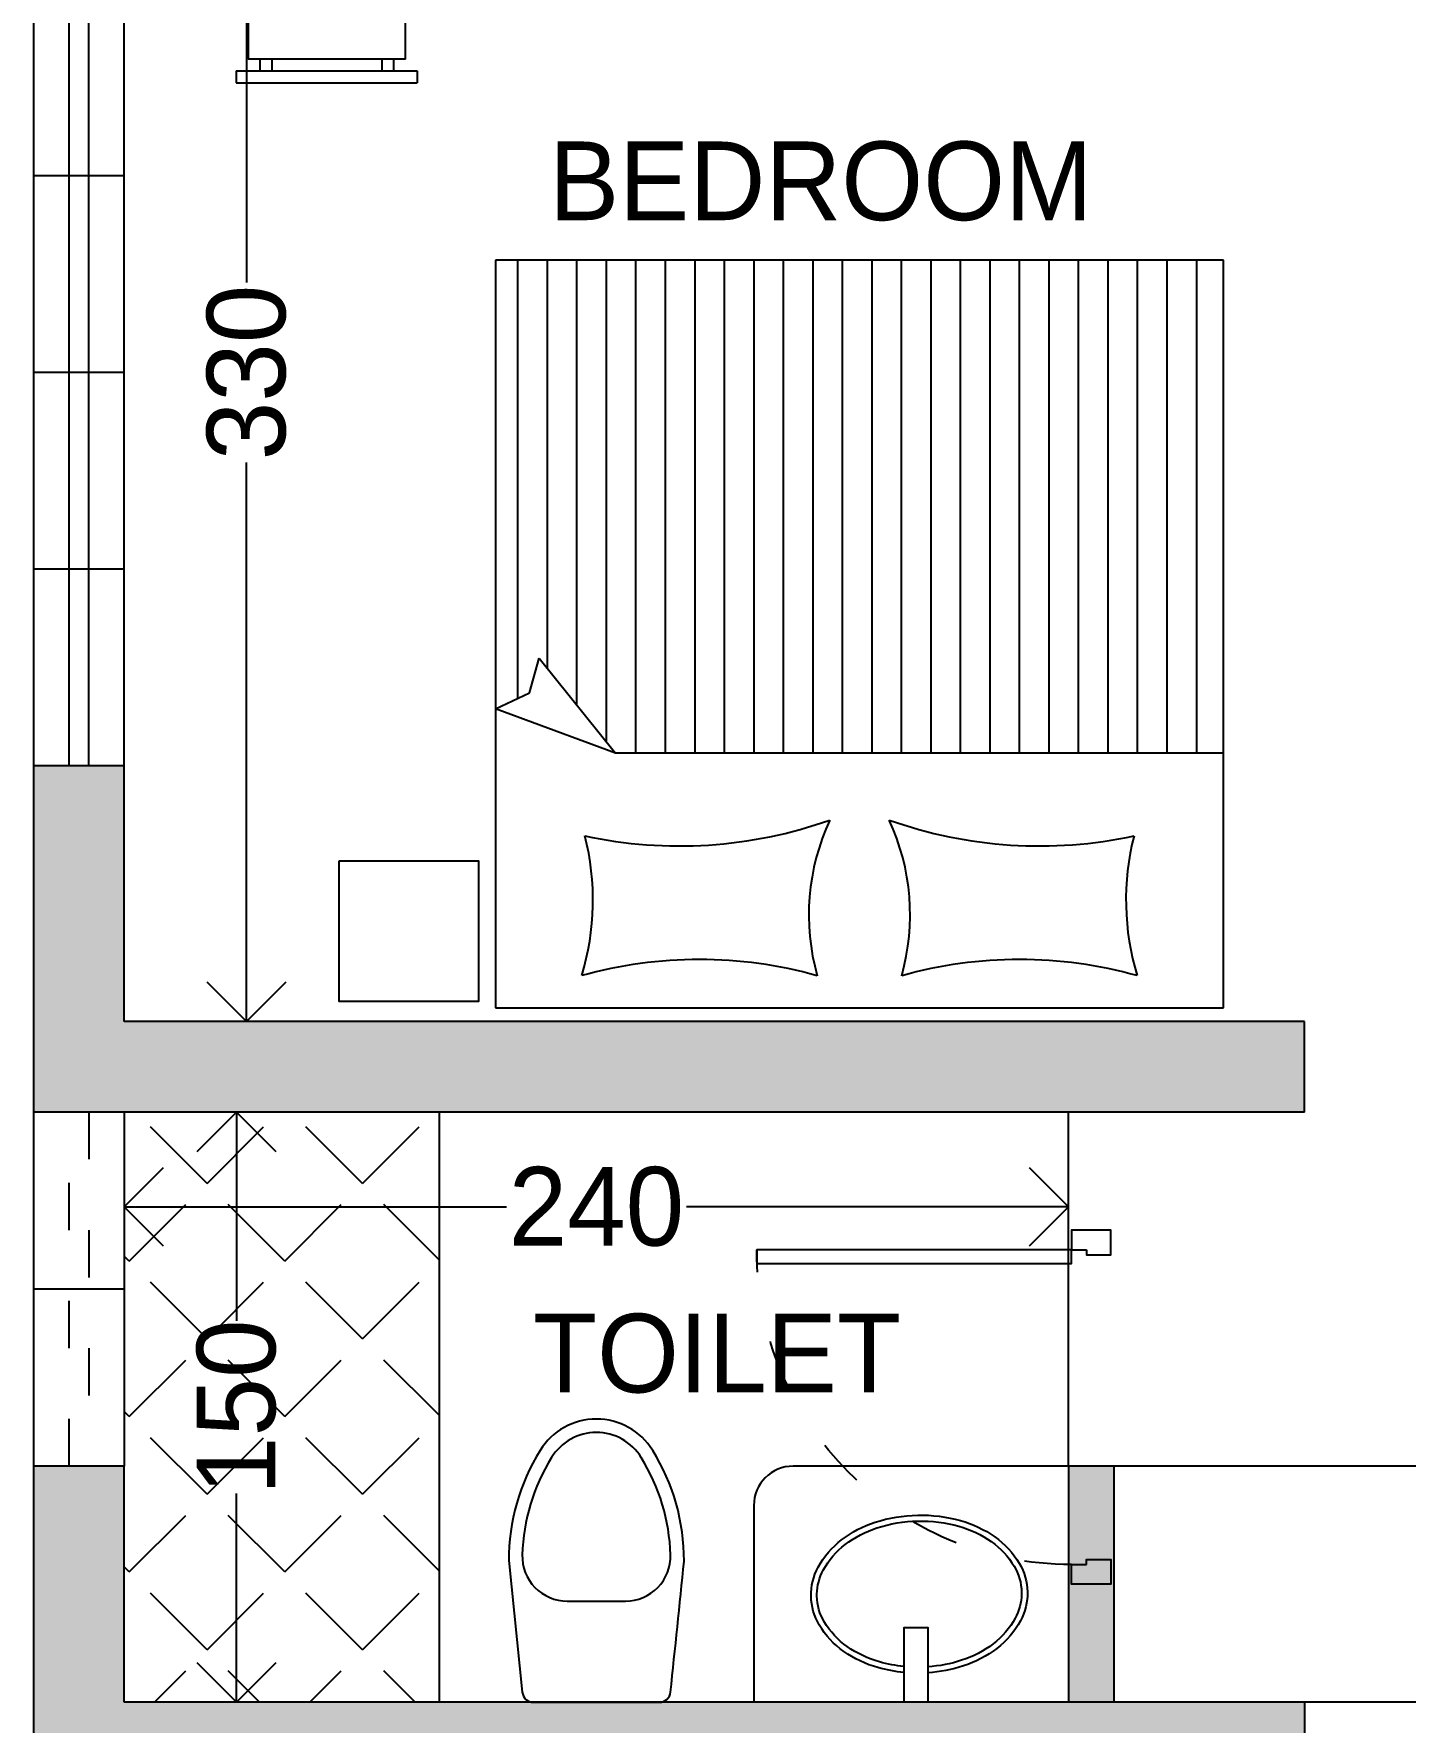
# Model space of a CAD drawing. Header units: inches. Extents: x -706 to 45253, y -3984 to 13819.
# Drawn here: x 29532.6 to 29881.2, y 6432.6 to 6861.8 of the extents above; entities that cross this region are included whole.
import ezdxf

# ---------------------------------------------------------------- set-up
doc = ezdxf.new("R2010")
doc.units = ezdxf.units.IN
doc.header["$PDMODE"] = 99
doc.header["$PDSIZE"] = 0.2
doc.linetypes.add('ACAD_ISO03W100', pattern=[30, 12, -18])
for name, color, linetype in [('BC-FURNITURE', 8, 'Continuous'), ('BC-GREYCOLOR', 8, 'Continuous'), ('BC-Hatch', 8, 'Continuous'), ('BC-JOINARY', 27, 'Continuous'), ('BC-WALLS', 1, 'Continuous'), ('BC-WHITECOLOR', 7, 'Continuous'), ('FUR', 8, 'Continuous')]:
    doc.layers.add(name, color=color, linetype=linetype)
doc.styles.add('BC-1IN100-1', font='FreeSans.ttf', dxfattribs={"height": 20})
doc.styles.add('style2', font='FreeSans.ttf')
doc.dimstyles.new('BC-1IN100-1', dxfattribs={"dimtxt": 20, "dimasz": 20, "dimexe": 0.18, "dimexo": 0.0625, "dimgap": 1, "dimtad": 0, "dimtoh": 1, "dimdec": 1, "dimzin": 12, "dimdsep": 46, "dimtxsty": 'BC-1IN100-1', "dimblk": 'OPEN90', "dimcen": 0.09, "dimse1": 1, "dimse2": 1, "dimclrd": 256, "dimclre": 256, "dimclrt": 7, "dimadec": 0, "dimazin": 0, "dimtfac": 1, "dimtdec": 1, "dimtofl": 0, "dimtmove": 1, "dimatfit": 3, "dimldrblk": 'OPEN90', "dimfxl": 0, "dimtolj": 1, "dimtzin": 0, "dimlwd": -1, "dimarcsym": 0})

# ---------------------------------------------------------------- blocks, each defined once
blk = doc.blocks.new('chair- 1')
at = {"layer": 'BC-FURNITURE'}
for p, q in [((119.5, -460.5), (73.5, -460.5)), ((73.5, -463.5), (73.5, -460.5)), ((119.5, -463.5), (73.5, -463.5)), ((79.5, -466.5), (79.5, -463.5)), ((82.5, -466.5), (82.5, -463.5)), ((110.5, -466.5), (110.5, -463.5)), ((113.5, -466.5), (113.5, -463.5)), ((119.5, -463.5), (119.5, -460.5)), ((76.5, -466.5), (76.5, -501.5)), ((76.5, -466.5), (116.5, -466.5)), ((116.5, -501.5), (116.5, -466.5))]:
    blk.add_line(p, q, dxfattribs=at)
blk.add_arc((96.5, -464), 42.5, 241.9275, 298.0725, dxfattribs=at)
blk = doc.blocks.new('_Open90')
at = {"color": 0, "linetype": 'ByBlock', "lineweight": -2}
for p, q in [((-0.5, 0.5), (0, 0)), ((0, 0), (-1, 0)), ((0, 0), (-0.5, -0.5))]:
    blk.add_line(p, q, dxfattribs=at)
blk = doc.blocks.new('*D658')
at = {"layer": 'BC-Hatch'}
for p, q in [((29586.71, 6920.7), (29586.71, 6798.6)), ((29586.71, 6630.7), (29586.71, 6752.79))]:
    blk.add_line(p, q, dxfattribs=at)
at = {"layer": 'Defpoints', "color": 0}
for p in [(29586.71, 6940.7), (29645.62, 6940.7), (29645.62, 6610.7)]:
    blk.add_point(p, dxfattribs=at)
at = {"layer": 'BC-Hatch', "xscale": 20, "yscale": 20, "zscale": 20}
for p, rotation in [((29586.71, 6940.7), 90), ((29586.71, 6610.7), 270)]:
    blk.add_blockref('_Open90', p, dxfattribs=dict(at, rotation=rotation))
at = {"layer": 'BC-Hatch', "color": 7, "insert": (29586.71, 6775.7), "char_height": 20, "attachment_point": 5, "rotation": 90, "style": 'BC-1IN100-1'}
blk.add_mtext('\\A1;330', dxfattribs=at)
blk = doc.blocks.new('02 GROUND FLOOR$0$wc-wh')
at = {"color": 0, "linetype": 'ByBlock'}
for points in [[(315, 195), (22.4, 164.8, 0.384412), (0, 139.9), (0, -140, 0.383904), (22.4, -164.9, 0.001434), (313.7, -194.9, 0.140641), (560.2, -125.2, 0.259738), (630, 0, 0.259738), (560.2, 125.2, 0.139471)], [(225, 64.9), (225, -64.9, 0.422961), (328, -164.8, 0.13189), (544.4, -99.7, 0.259738), (600, 0, 0.259738), (544.4, 99.7, 0.13189), (328, 164.8, 0.422961)]]:
    blk.add_lwpolyline(points, format="xyb", close=True, dxfattribs=at)
blk.add_arc((316.2, -170), 25, 264.2811, 270.16, dxfattribs=at)
blk = doc.blocks.new('A$C6E117E9E')
at = {"xscale": -1, "rotation": 30.00000247440961}
blk.add_blockref('02 GROUND FLOOR$0$wc-wh', (563.6, 388.6), dxfattribs=at)
blk = doc.blocks.new('GOBIND DOOR 7')
at = {"layer": 'BC-Hatch', "linetype": 'ACAD_ISO03W100'}
blk.add_arc((33263.53, 16175.5), 80, 0, 90, dxfattribs=at)
at = {"layer": 'BC-JOINARY'}
blk.add_lwpolyline([(33263.53, 16175.5), (33263.53, 16255.5), (33267.03, 16255.5), (33267.03, 16175.5)], close=True, dxfattribs=at)
for points in [[(33263.53, 16171.7), (33264.78, 16171.7), (33264.78, 16165.5), (33258.53, 16165.5), (33258.53, 16175.5), (33263.53, 16175.5), (33263.53, 16171.7)], [(33343.53, 16171.7), (33342.28, 16171.7), (33342.28, 16165.5), (33348.53, 16165.5), (33348.53, 16175.5), (33343.53, 16175.5), (33343.53, 16171.7)]]:
    blk.add_lwpolyline(points, dxfattribs=at)
blk = doc.blocks.new('*D661')
at = {"layer": 'BC-Hatch'}
for p, q in [((29584.17, 6567.7), (29584.17, 6534.64)), ((29584.17, 6457.7), (29584.17, 6490.75))]:
    blk.add_line(p, q, dxfattribs=at)
at = {"layer": 'Defpoints', "color": 0}
for p in [(29635.62, 6587.7), (29584.17, 6437.7), (29635.62, 6437.7)]:
    blk.add_point(p, dxfattribs=at)
at = {"layer": 'BC-Hatch', "xscale": 20, "yscale": 20, "zscale": 20}
for p, rotation in [((29584.17, 6587.7), 90), ((29584.17, 6437.7), 270)]:
    blk.add_blockref('_Open90', p, dxfattribs=dict(at, rotation=rotation))
at = {"layer": 'BC-Hatch', "color": 7, "insert": (29584.17, 6512.7), "char_height": 20, "attachment_point": 5, "rotation": 90, "style": 'BC-1IN100-1'}
blk.add_mtext('\\A1;150', dxfattribs=at)
blk = doc.blocks.new('*D662')
at = {"layer": 'BC-Hatch'}
for p, q in [((29575.62, 6563.62), (29652.74, 6563.62)), ((29775.62, 6563.62), (29698.5, 6563.62))]:
    blk.add_line(p, q, dxfattribs=at)
at = {"layer": 'Defpoints', "color": 0}
for p in [(29555.62, 6563.62), (29555.62, 6437.7), (29795.62, 6437.7)]:
    blk.add_point(p, dxfattribs=at)
at = {"layer": 'BC-Hatch', "xscale": 20, "yscale": 20, "zscale": 20, "rotation": 180}
blk.add_blockref('_Open90', (29555.62, 6563.62), dxfattribs=at)
at = {"layer": 'BC-Hatch', "xscale": 20, "yscale": 20, "zscale": 20}
blk.add_blockref('_Open90', (29795.62, 6563.62), dxfattribs=at)
at = {"layer": 'BC-Hatch', "color": 7, "insert": (29675.62, 6563.62), "char_height": 20, "attachment_point": 5, "style": 'BC-1IN100-1'}
blk.add_mtext('\\A1;240', dxfattribs=at)

msp = doc.modelspace()

# ---------------------------------------------------------------- hatches: boundary and pattern name
at = {"layer": 'BC-GREYCOLOR'}
h = msp.add_hatch(dxfattribs=at)
h.set_pattern_fill('ANSI31', color=256, scale=60, angle=225, style=0)
h.set_pattern_definition([(270, (29558.172, 6895.9245), (7.5, -2e-14), [])])
h.paths.add_polyline_path([(29834.98, 6678.9), (29834.98, 6804.21), (29649.98, 6804.21), (29649.98, 6690.2), (29658.65, 6694.24), (29661.08, 6703.12), (29680.48, 6678.9)])
at = {"layer": 'BC-Hatch'}
h = msp.add_hatch(color=16, dxfattribs=at)
h.paths.add_polyline_path([(30614.62, 6587.7), (30614.62, 6963.7), (30591.62, 6963.7), (30591.62, 6587.7)])
h.paths.add_polyline_path([(30577.83, 6414.7), (30586.73, 6432.48), (30579.19, 6414.7), (30614.62, 6414.7), (30614.62, 6437.7), (30554.47, 6437.7), (30560.33, 6414.7), (30568.06, 6414.7), (30568.19, 6415.59), (30568.14, 6414.7)])
h.paths.add_polyline_path([(30558.5, 6414.7), (30554.29, 6437.7), (30496.62, 6437.7), (30496.62, 6414.7), (30541.5, 6414.7), (30530.98, 6427.18), (30545.47, 6414.7)])
h.paths.add_polyline_path([(30296.62, 6414.7), (30296.62, 6437.7), (30128.62, 6437.7), (30128.62, 6426.92), (30128.62, 6414.7)])
h.paths.add_polyline_path([(30178.62, 6599.2, 1), (30201.62, 6599.2, 1)])
h.paths.add_polyline_path([(30178.62, 6952.2, 1), (30201.62, 6952.2, 1)])
h.paths.add_polyline_path([(29968.62, 6850.7), (29968.62, 6963.7), (29945.62, 6963.7), (29945.62, 6850.7)])
h.paths.add_polyline_path([(29968.62, 6437.7), (29968.62, 6700.7), (29945.62, 6700.7), (29945.62, 6610.7), (29945.62, 6437.7), (29915.62, 6437.7), (29915.62, 6414.7), (30018.62, 6414.7), (30018.62, 6426.92), (30018.62, 6437.7)])
h.paths.add_polyline_path([(29855.62, 6587.7), (29855.62, 6610.7), (29555.62, 6610.7), (29555.62, 6675.7), (29532.62, 6675.7), (29532.62, 6587.7), (29555.62, 6587.7)])
h.paths.add_polyline_path([(29555.62, 6875.7), (29555.62, 6952.2), (29832.62, 6952.2), (29832.62, 6940.7), (29855.62, 6940.7), (29855.62, 6963.7), (29532.62, 6963.7), (29532.62, 6875.7)])
h.paths.add_polyline_path([(29555.62, 6437.7), (29555.62, 6497.7), (29532.62, 6497.7), (29532.62, 6414.7), (29855.62, 6414.7), (29855.62, 6437.7)])
h.paths.add_polyline_path([(29968.62, 6091.7), (29968.62, 6114.7), (29870.62, 6114.7), (29870.62, 6091.7)])
h.paths.add_polyline_path([(30276.62, 6091.7), (30276.62, 6114.7), (30201.62, 6114.7), (30178.62, 6114.7), (30178.62, 6091.7)])
h.paths.add_polyline_path([(30253.62, 5780.2, 1), (30276.62, 5780.2, 1)])
h.paths.add_polyline_path([(29870.62, 5780.2, 1), (29893.62, 5780.2, 1)])
h.paths.add_polyline_path([(29807.12, 6437.7), (29807.12, 6497.7), (29795.62, 6497.7), (29795.62, 6442.7, 0.002309), (29796.36, 6442.7), (29800.16, 6442.7), (29800.16, 6443.95), (29806.36, 6443.95), (29806.36, 6437.7)], flags=16)
h = msp.add_hatch(dxfattribs=at)
h.set_pattern_fill('ANGLE', color=256, scale=4, angle=45, style=0)
h.set_pattern_definition([(45, (12447.703, 6470.79), (-19.756563, 19.756563), [20.32, -7.62]), (135, (12447.703, 6470.79), (-19.756563, -19.756563), [20.32, -7.62])])
h.paths.add_polyline_path([(29635.62, 6587.7), (29635.62, 6437.7), (29555.62, 6437.7), (29555.62, 6467.7), (29555.62, 6557.7), (29555.62, 6587.7)])
msp.add_hatch(color=16, dxfattribs=at).paths.add_polyline_path([(29807.12, 6437.7), (29807.12, 6497.7), (29795.62, 6497.7), (29795.62, 6437.7)])

# ---------------------------------------------------------------- linework, layer by layer
at = {"layer": 'BC-FURNITURE', "linetype": 'Continuous'}
for points in [[(29753.8, 6445.27, -0.044961), (29747.17, 6446.5, -0.084431), (29738.51, 6450.61, -0.106426), (29732.25, 6457.35, -0.12976), (29730.17, 6464.64, -0.12976), (29731.96, 6472.01, -0.106426), (29737.94, 6478.99, -0.084431), (29746.44, 6483.44, -0.073534), (29757.27, 6485.26, -0.073534), (29768.17, 6483.87, -0.084431), (29776.84, 6479.76, -0.106426), (29783.09, 6473.02, -0.12976), (29785.17, 6465.73, -0.12976), (29783.38, 6458.36, -0.106426), (29777.4, 6451.38, -0.084431), (29768.9, 6446.93, -0.061337), (29759.89, 6445.19, -0.012143)], [(29753.8, 6446.78, -0.043977), (29747.58, 6447.95, -0.084431), (29739.37, 6451.84, -0.106426), (29733.54, 6458.11, -0.12976), (29731.67, 6464.67, -0.009633), (29731.67, 6465.19, -0.119977), (29733.28, 6471.3, -0.106426), (29738.85, 6477.8, -0.084431), (29746.9, 6482.01, -0.073534), (29757.3, 6483.76, -0.073534), (29767.77, 6482.42, -0.084431), (29775.98, 6478.54, -0.106426), (29781.8, 6472.26, -0.12976), (29783.67, 6465.7, -0.009633), (29783.67, 6465.19, -0.119977), (29782.06, 6459.07, -0.106426), (29776.49, 6452.57, -0.084431), (29768.44, 6448.36, -0.060622), (29759.89, 6446.7, -0.012855)]]:
    msp.add_lwpolyline(points, format="xyb", dxfattribs=at)
msp.add_lwpolyline([(29759.89, 6437.7), (29753.8, 6437.7), (29753.8, 6456.72), (29759.89, 6456.72)], close=True, dxfattribs=at)
at = {"layer": 'BC-WALLS'}
for p, q in [((29555.62, 6675.7), (29532.62, 6675.7)), ((29532.62, 6587.7), (29532.62, 6675.7)), ((29555.62, 6610.7), (29555.62, 6675.7)), ((29855.62, 6610.7), (29555.62, 6610.7)), ((29855.62, 6587.7), (29855.62, 6610.7)), ((29555.62, 6587.7), (29532.62, 6587.7)), ((29855.62, 6587.7), (29555.62, 6587.7)), ((29555.62, 6497.7), (29532.62, 6497.7)), ((29532.62, 6414.7), (29532.62, 6497.7)), ((29555.62, 6437.7), (29555.62, 6497.7)), ((29795.62, 6497.7), (29795.62, 6437.7)), ((29807.12, 6497.7), (29795.62, 6497.7)), ((29807.12, 6497.7), (29807.12, 6437.7)), ((29855.62, 6437.7), (29555.62, 6437.7)), ((29855.62, 6437.7), (29855.62, 6414.7))]:
    msp.add_line(p, q, dxfattribs=at)
at = {"layer": 'BC-WHITECOLOR'}
for p, q in [((29532.62, 6675.7), (29532.62, 6875.7)), ((29541.62, 6675.7), (29541.62, 6875.7)), ((29546.62, 6675.7), (29546.62, 6875.7)), ((29555.62, 6675.7), (29555.62, 6875.7)), ((29555.62, 6825.7), (29532.62, 6825.7)), ((29555.62, 6775.7), (29532.62, 6775.7)), ((29555.62, 6725.7), (29532.62, 6725.7)), ((29555.62, 6725.7), (29532.62, 6725.7)), ((29555.62, 6725.7), (29532.62, 6725.7)), ((29532.62, 6497.7), (29532.62, 6587.7)), ((29555.62, 6587.7), (29555.62, 6497.7)), ((29635.62, 6587.7), (29635.62, 6437.7)), ((29795.62, 6497.7), (29795.62, 6587.7)), ((29555.62, 6542.7), (29532.62, 6542.7)), ((29795.62, 6497.7), (29725.62, 6497.7)), ((29945.62, 6497.7), (29807.12, 6497.7)), ((29715.62, 6487.7), (29715.62, 6437.7)), ((29915.62, 6437.7), (29855.62, 6437.7))]:
    msp.add_line(p, q, dxfattribs=at)
at = {"layer": 'BC-WHITECOLOR', "linetype": 'ACAD_ISO03W100'}
for p, q in [((29541.62, 6497.7), (29541.62, 6587.7)), ((29546.62, 6587.7), (29546.62, 6497.7))]:
    msp.add_line(p, q, dxfattribs=at)
at = {"layer": 'BC-WHITECOLOR'}
msp.add_arc((29725.62, 6487.7), 10, 90, 180, dxfattribs=at)
at = {"layer": 'FUR'}
for p, q in [((29649.98, 6804.21), (29649.98, 6614.21)), ((29834.98, 6804.21), (29649.98, 6804.21)), ((29834.98, 6614.21), (29834.98, 6804.21)), ((29658.65, 6694.24), (29661.08, 6703.12)), ((29661.08, 6703.12), (29680.48, 6678.9)), ((29649.98, 6690.2), (29658.65, 6694.24)), ((29680.48, 6678.9), (29649.98, 6690.2)), ((29834.98, 6678.9), (29680.48, 6678.9)), ((29649.98, 6614.21), (29834.98, 6614.21))]:
    msp.add_line(p, q, dxfattribs=at)
msp.add_lwpolyline([(29610.15, 6651.45), (29610.17, 6615.91), (29645.72, 6615.93), (29645.7, 6651.48)], close=True, dxfattribs=at)
for centre, radius, start, end in [((29696.74, 6769.12), 113.78, 257.8002, 289.6202), ((29786.76, 6637.8), 57.16, 155.0149, 195.6675), ((29698.19, 6637.8), 57.16, 344.3325, 24.9851), ((29788.21, 6769.12), 113.78, 250.3798, 282.1998), ((29608.88, 6641.59), 65.87, 343.0501, 14.3425), ((29876.07, 6641.59), 65.87, 165.6575, 196.9499), ((29701.77, 6515.62), 110.87, 74.3235, 105.6327), ((29783.19, 6515.62), 110.87, 74.3673, 105.6765)]:
    msp.add_arc(centre, radius, start, end, dxfattribs=at)

# ---------------------------------------------------------------- block references
at = {"layer": 'BC-JOINARY', "xscale": -1, "rotation": 89.9999999999998}
msp.add_blockref('GOBIND DOOR 7', (45971.86, 39816.23), dxfattribs=at)
at = {"layer": 'BC-WHITECOLOR', "xscale": -0.1142857142232525, "yscale": 0.1142857142232525, "zscale": 0.1142857142232525, "rotation": 120.0000024744073}
msp.add_blockref('A$C6E117E9E', (29681.87, 6515.68), dxfattribs=at)
at = {"layer": 'FUR', "rotation": 179.9999999995279}
msp.add_blockref('chair- 1', (29703.59, 6388.86, -20022.8), dxfattribs=at)

# ---------------------------------------------------------------- texts
at = {"layer": 'BC-WHITECOLOR', "char_height": 20, "width": 113.9495, "style": 'style2'}
for s, insert, attachment_point in [('{\\fFreeSans|b0|i0|c0|p18;BEDROOM}', (29663.56, 6834.41), 1), ('{\\fFreeSans|b0|i0|c0|p18;TOILET}', (29659.46, 6516.16), 7)]:
    msp.add_mtext(s, dxfattribs=dict(at, insert=insert, attachment_point=attachment_point))

# ---------------------------------------------------------------- dimensions: what is measured, and where the dimension line sits
at = {"layer": 'BC-Hatch'}
for base, p1, p2, angle, picture, middle in [((29586.71, 6940.7), (29645.62, 6610.7), (29645.62, 6940.7), 90, '*D658', (29586.71, 6775.7)), ((29584.17, 6437.7), (29635.62, 6587.7), (29635.62, 6437.7), 270, '*D661', (29584.17, 6512.7))]:
    dim = msp.add_linear_dim(base=base, p1=p1, p2=p2, angle=angle, dimstyle='BC-1IN100-1', dxfattribs=at)
    dim.commit()
    dim.dimension.update_dxf_attribs({"geometry": picture, "text_midpoint": middle})
dim = msp.add_linear_dim(base=(29555.62, 6563.62), p1=(29795.62, 6437.7), p2=(29555.62, 6437.7), dimstyle='BC-1IN100-1', dxfattribs=at)
dim.commit()
dim.dimension.update_dxf_attribs({"geometry": '*D662', "text_midpoint": (29675.62, 6563.62)})

doc.saveas('drawing.dxf')
